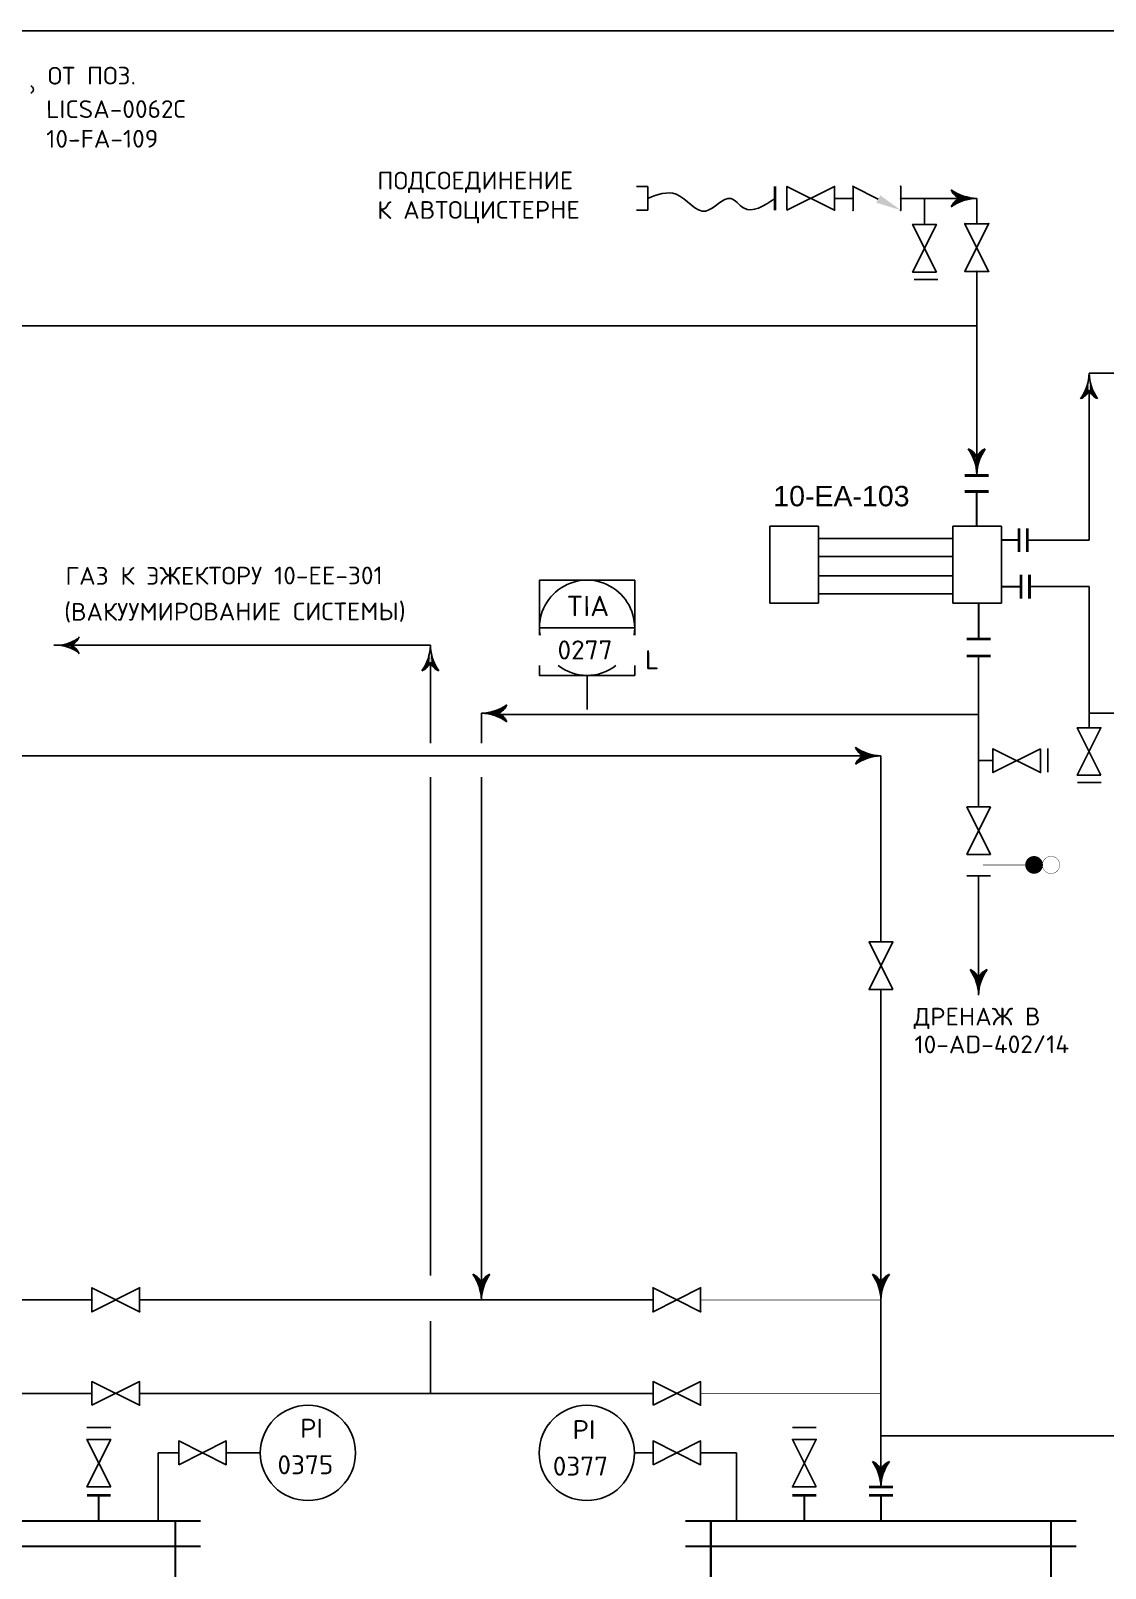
# Model space of a CAD drawing. Extents: x 273 to 369.6, y 155.2 to 188.3.
# Drawn here: x 286.49 to 294.39, y 172.97 to 184.26 of the extents above; entities that cross this region are included whole.
import ezdxf
from ezdxf.enums import TextEntityAlignment as Align

# ---------------------------------------------------------------- set-up
doc = ezdxf.new("R2010")
doc.units = 0
doc.linetypes.add('DASH', pattern=[0.15625, 0.09375, -0.0625])
doc.layers.get('0').update_dxf_attribs({"linetype": 'CONTINUOUS'})
for name, color, linetype in [('IN-ATTRIBS', 7, 'CONTINUOUS'), ('IN-DIM', 163, 'CONTINUOUS'), ('IN-EQUIPMENT', 7, 'CONTINUOUS'), ('IN-INST-TAP', 7, 'CONTINUOUS'), ('IN-MIN-PROC', 7, 'CONTINUOUS'), ('IN-TEXT', 51, 'CONTINUOUS')]:
    doc.layers.add(name, color=color, linetype=linetype)
doc.styles.add('HELV', font='HELV', dxfattribs={"height": 0.15})
doc.styles.add('S1', font='SIMPLEX.shx')
doc.styles.add('SIMPLEX', font='SIMPLEX')

# ---------------------------------------------------------------- blocks, each defined once
blk = doc.blocks.new('VALVTEXT')
at = {"layer": 'IN-ATTRIBS'}
for p in [(0, 0.0625), (0, 0), (0.25, 0.0625), (0.25, 0), (0, -0.0625), (0.25, -0.0625)]:
    blk.add_point(p, dxfattribs=at)
at = {"layer": 'IN-ATTRIBS', "style": 'S1', "flags": 1}
for tag, p in [('IDNUM', (0.125, 0.5625)), ('DWGNO', (0.125, 0.4375)), ('FILENO', (0.125, 0.3125))]:
    blk.add_attdef(tag, text='', height=0.1, dxfattribs=at).set_placement(p, align=Align.CENTER)
at = {"layer": 'IN-ATTRIBS', "style": 'S1'}
for tag, p in [('MODE', (0.125, 0.078125)), ('SIZE', (0.125, -0.1875))]:
    blk.add_attdef(tag, text='', height=0.1, dxfattribs=at).set_placement(p, align=Align.CENTER)

msp = doc.modelspace()

# ---------------------------------------------------------------- linework, layer by layer
at = {"color": 6}
msp.add_line((274.75, 184.265), (352.234, 184.265), dxfattribs=at)
at = {"color": 2}
for p, q in [((291.029, 183.121), (290.947, 183.121)), ((291.029, 182.946), (291.029, 183.121)), ((292.889, 182.946), (292.889, 183.121)), ((291.029, 182.946), (290.947, 182.946)), ((292.988, 182.437), (293.161, 182.437)), ((294.274, 179.143), (294.274, 179.248)), ((293.971, 178.816), (293.971, 178.989)), ((293.567, 178.901), (293.461, 178.901)), ((294.189, 178.739), (294.362, 178.739)), ((292.093, 174.001), (292.268, 174.001))]:
    msp.add_line(p, q, dxfattribs=at)
at = {"linetype": 'CONTINUOUS'}
msp.add_line((290.233, 179.877), (290.933, 179.877), dxfattribs=at)
at = {"color": 2, "const_width": 0.021}
for points in [[(291.965, 182.946), (291.965, 183.121)], [(292.656, 173.563), (292.831, 173.563)]]:
    msp.add_lwpolyline(points, dxfattribs=at)
at = {"color": 2}
for points in [[(292.052, 182.946), (292.402, 183.121), (292.402, 182.946), (292.052, 183.121)], [(293.151, 182.491), (292.976, 182.841), (293.151, 182.841), (292.976, 182.491)], [(293.535, 182.496), (293.36, 182.846), (293.535, 182.846), (293.36, 182.496)], [(294.361, 178.793), (294.186, 179.143), (294.361, 179.143), (294.186, 178.793)], [(293.917, 178.988), (293.567, 178.813), (293.567, 178.988), (293.917, 178.813)], [(292.831, 177.218), (292.656, 177.568), (292.831, 177.568), (292.656, 177.218)], [(286.943, 174.851), (287.293, 175.026), (287.293, 174.851), (286.943, 175.026)], [(291.068, 174.851), (291.418, 175.026), (291.418, 174.851), (291.068, 175.026)], [(286.943, 174.163), (287.293, 174.338), (287.293, 174.163), (286.943, 174.338)], [(291.068, 174.163), (291.418, 174.338), (291.418, 174.163), (291.068, 174.338)], [(287.081, 173.563), (286.906, 173.913), (287.081, 173.913), (286.906, 173.563)], [(287.581, 173.726), (287.931, 173.901), (287.931, 173.726), (287.581, 173.901)], [(291.068, 173.726), (291.418, 173.901), (291.418, 173.726), (291.068, 173.901)], [(292.268, 173.563), (292.093, 173.913), (292.268, 173.913), (292.093, 173.563)]]:
    msp.add_lwpolyline(points, close=True, dxfattribs=at)
msp.add_lwpolyline([(292.539, 182.946), (292.539, 183.121), (292.724, 183.028)], dxfattribs=at)
at = {"color": 6}
for points, const_width in [([(293.758, 180.609), (293.758, 180.434)], 0.021), ([(293.63, 180.522), (293.758, 180.522)], 0.015), ([(293.773, 180.267), (293.773, 180.092)], 0.021), ([(293.63, 180.18), (293.773, 180.18)], 0.015)]:
    msp.add_lwpolyline(points, dxfattribs=dict(at, const_width=const_width))
for points in [[(290.933, 179.824), (290.933, 180.227), (290.233, 180.227), (290.233, 179.824)], [(290.233, 179.599), (290.233, 179.527), (290.933, 179.527), (290.933, 179.599)]]:
    msp.add_lwpolyline(points)
for points in [[(292.743, 173.563, 0.150368), (292.681, 173.751, 0.150368)], [(292.743, 173.688, 0.206864), (292.681, 173.751, 0.206864)], [(292.743, 173.688, -0.206864), (292.806, 173.751, -0.206864)]]:
    msp.add_lwpolyline(points, format="xyb")
for centre in [(288.531, 173.813), (290.581, 173.813)]:
    msp.add_circle(centre, 0.35)
for centre, radius, start, end in [((286.484, 183.833), 0.0284, 288.4319, 71.5681), ((290.583, 179.877), 0.35, 351.1529, 188.8471), ((290.583, 179.877), 0.35, 232.6037, 307.3963), ((293.079, 173.555), 0.336, 144.4623, 178.6678)]:
    msp.add_arc(centre, radius, start, end)
at = {"color": 5}
msp.add_spline([(291.965, 183.033), (291.733, 182.963), (291.64, 183.032), (291.456, 182.94), (291.237, 183.063), (291.029, 183.033)], degree=3, dxfattribs=at)
at = {"color": 2}
msp.add_solid([(292.709, 183.001), (292.889, 182.946), (292.739, 183.055)], dxfattribs=at)
for points in [[(292.702, 173.717), (292.697, 173.743), (292.681, 173.751)], [(292.719, 173.68), (292.712, 173.732), (292.702, 173.717), (292.697, 173.743)], [(292.732, 173.642), (292.725, 173.719), (292.719, 173.68), (292.712, 173.732)], [(292.74, 173.603), (292.735, 173.704), (292.732, 173.642), (292.725, 173.719)], [(292.743, 173.563), (292.743, 173.688), (292.74, 173.603), (292.735, 173.704)], [(292.743, 173.563), (292.743, 173.688), (292.747, 173.603), (292.751, 173.704)], [(292.747, 173.603), (292.751, 173.704), (292.755, 173.642), (292.762, 173.719)], [(292.755, 173.642), (292.762, 173.719), (292.767, 173.68), (292.775, 173.732)], [(292.767, 173.68), (292.775, 173.732), (292.785, 173.717), (292.79, 173.743)], [(292.785, 173.717), (292.79, 173.743), (292.806, 173.751)]]:
    msp.add_solid(points)
at = {"layer": 'IN-DIM', "color": 6, "linetype": 'CONTINUOUS'}
for p, q in [((291.926, 180.624), (292.284, 180.624)), ((291.926, 180.059), (291.926, 180.624)), ((292.284, 180.624), (292.284, 180.059)), ((293.273, 180.624), (293.63, 180.624)), ((293.273, 180.059), (293.273, 180.624)), ((293.63, 180.624), (293.63, 180.059)), ((292.284, 180.534), (293.273, 180.534)), ((292.284, 180.401), (293.273, 180.401)), ((292.284, 180.259), (293.273, 180.259)), ((292.284, 180.126), (293.273, 180.126)), ((292.284, 180.059), (291.926, 180.059)), ((293.63, 180.059), (293.273, 180.059))]:
    msp.add_line(p, q, dxfattribs=at)
at = {"layer": 'IN-DIM', "color": 5, "linetype": 'CONTINUOUS'}
msp.add_line((293.461, 179.241), (293.461, 178.561), dxfattribs=at)
at = {"layer": 'IN-DIM', "color": 6, "linetype": 'CONTINUOUS', "const_width": 0.021}
msp.add_lwpolyline([(293.36, 180.879), (293.535, 180.879)], dxfattribs=at)
at = {"layer": 'IN-EQUIPMENT', "color": 2}
for p, q in [((293.549, 178.211), (293.374, 178.561)), ((293.549, 178.561), (293.374, 178.211)), ((293.374, 178.561), (293.549, 178.561)), ((293.374, 178.211), (293.549, 178.211)), ((293.374, 178.055), (293.549, 178.055)), ((286.906, 174.001), (287.081, 174.001))]:
    msp.add_line(p, q, dxfattribs=at)
for points, const_width in [([(293.36, 180.996), (293.535, 180.996)], 0.021), ([(293.82, 180.609), (293.82, 180.434)], 0.021), ([(293.835, 180.267), (293.835, 180.092)], 0.021), ([(293.549, 179.67), (293.374, 179.67)], 0.021), ([(293.807, 178.135), (293.494, 178.135)], 0.005)]:
    msp.add_lwpolyline(points, dxfattribs=dict(at, const_width=const_width))
at = {"layer": 'IN-EQUIPMENT', "color": 6}
for points, const_width in [([(293.448, 180.624), (293.448, 180.879)], 0.015), ([(293.461, 180.059), (293.461, 179.795)], 0.015), ([(293.549, 179.795), (293.374, 179.795)], 0.021), ([(286.906, 173.501), (287.081, 173.501)], 0.021), ([(286.993, 173.313), (286.993, 173.501)], 0.015), ([(292.093, 173.501), (292.268, 173.501)], 0.021), ([(292.181, 173.313), (292.181, 173.501)], 0.015), ([(292.656, 173.501), (292.831, 173.501)], 0.021), ([(292.743, 173.313), (292.743, 173.501)], 0.015), ([(284.868, 173.313), (287.743, 173.313)], 0.015), ([(291.306, 173.313), (294.181, 173.313)], 0.015), ([(293.993, 170.127), (293.993, 173.313)], 0.015), ([(284.868, 173.126), (287.743, 173.126)], 0.015), ([(291.306, 173.126), (294.181, 173.126)], 0.015)]:
    msp.add_lwpolyline(points, dxfattribs=dict(at, const_width=const_width))
at = {"layer": 'IN-EQUIPMENT', "color": 2}
for points, const_width in [([(293.869, 178.102, 1), (293.869, 178.167, 1)], 0.065), ([(293.994, 178.071, 1), (293.994, 178.198, 1)], 0.0025)]:
    msp.add_lwpolyline(points, format="xyb", close=True, dxfattribs=dict(at, const_width=const_width))
at = {"layer": 'IN-EQUIPMENT', "color": 6, "const_width": 0.015}
for points in [[(287.556, 168.813), (287.556, 173.313, 0.295132)], [(291.493, 173.313), (291.493, 168.813, 0.290573)]]:
    msp.add_lwpolyline(points, format="xyb", dxfattribs=at)
at = {"layer": 'IN-INST-TAP', "color": 7}
for p, q in [((290.583, 179.277), (290.583, 179.527)), ((287.431, 173.813), (287.431, 173.313)), ((287.431, 173.813), (287.581, 173.813)), ((287.931, 173.813), (288.181, 173.813)), ((291.068, 173.813), (290.931, 173.813)), ((291.681, 173.813), (291.418, 173.813)), ((291.681, 173.813), (291.681, 173.313))]:
    msp.add_line(p, q, dxfattribs=at)
at = {"layer": 'IN-MIN-PROC', "color": 5}
for p, q in [((292.539, 183.033), (292.402, 183.033)), ((293.323, 183.033), (292.889, 183.033)), ((293.063, 182.841), (293.063, 183.033)), ((293.448, 183.033), (293.448, 182.846)), ((293.448, 182.496), (293.448, 182.096)), ((294.274, 181.749), (295.395, 181.749)), ((294.274, 181.622), (294.274, 180.522)), ((293.823, 180.522), (294.274, 180.522)), ((293.841, 180.18), (294.274, 180.18)), ((294.274, 179.248), (294.274, 180.18)), ((289.431, 179.749), (286.662, 179.749)), ((289.431, 179.03), (289.431, 179.624)), ((294.274, 179.249), (296.6, 179.249)), ((292.618, 178.936), (286.306, 178.936)), ((292.743, 177.568), (292.743, 178.936)), ((289.431, 175.116), (289.431, 178.78)), ((293.461, 178.055), (293.461, 177.178)), ((292.743, 175.063), (292.743, 177.218)), ((289.431, 174.251), (289.431, 174.782)), ((286.306, 174.251), (286.943, 174.251)), ((287.293, 174.251), (291.068, 174.251)), ((292.743, 173.938), (295.565, 173.938))]:
    msp.add_line(p, q, dxfattribs=at)
at = {"layer": 'IN-MIN-PROC', "color": 3}
for p, q in [((293.448, 182.096), (286.151, 182.096)), ((293.448, 181.004), (293.448, 182.096)), ((293.461, 179.67), (293.461, 179.241)), ((289.806, 179.249), (289.806, 179.03)), ((289.947, 179.241), (293.461, 179.241)), ((289.806, 178.78), (289.806, 174.938)), ((286.943, 174.938), (286.306, 174.938)), ((291.068, 174.938), (287.293, 174.938)), ((292.743, 173.688), (292.743, 174.938))]:
    msp.add_line(p, q, dxfattribs=at)
at = {"layer": 'IN-MIN-PROC', "color": 5}
for points in [[(293.323, 183.033, -0.206864), (293.26, 183.096, -0.206864)], [(293.323, 183.033, 0.206864), (293.26, 182.971, 0.206864)], [(293.448, 183.033, 0.150368), (293.26, 182.971, 0.150368)], [(294.274, 181.749, 0.150368), (294.336, 181.561, 0.150368)], [(294.274, 181.624, -0.206864), (294.211, 181.561, -0.206864)], [(294.274, 181.624, 0.206864), (294.336, 181.561, 0.206864)], [(286.787, 179.749, 0.206864), (286.85, 179.811, 0.206864)], [(286.787, 179.749, -0.206864), (286.85, 179.686, -0.206864)], [(289.431, 179.749, 0.150368), (289.493, 179.561, 0.150368)], [(289.431, 179.624, -0.206864), (289.368, 179.561, -0.206864)], [(289.431, 179.624, 0.206864), (289.493, 179.561, 0.206864)], [(292.618, 178.936, -0.206864), (292.556, 178.999, -0.206864)], [(292.743, 178.936, 0.150368), (292.556, 178.874, 0.150368)], [(292.618, 178.936, 0.206864), (292.556, 178.874, 0.206864)], [(293.461, 177.303, 0.206864), (293.399, 177.365)], [(293.461, 177.178, 0.150368), (293.399, 177.365)], [(293.461, 177.303, -0.206864), (293.524, 177.365)], [(292.743, 174.938, 0.150368), (292.681, 175.126)], [(292.743, 175.063, 0.206864), (292.681, 175.126)], [(292.743, 175.063, -0.206864), (292.806, 175.126)]]:
    msp.add_lwpolyline(points, format="xyb", dxfattribs=at)
at = {"layer": 'IN-MIN-PROC', "color": 3}
for points in [[(293.448, 181.004, 0.150368), (293.385, 181.192, 0.150368)], [(293.448, 181.129, 0.206864), (293.385, 181.192, 0.206864)], [(293.448, 181.129, -0.206864), (293.51, 181.192, -0.206864)], [(289.806, 179.249, 0.150368), (289.993, 179.311, 0.150368)], [(289.931, 179.249, 0.206864), (289.993, 179.311, 0.206864)], [(289.931, 179.249, -0.206864), (289.993, 179.186, -0.206864)], [(289.806, 174.938, 0.150368), (289.743, 175.126, 0.150368)], [(289.806, 175.063, 0.206864), (289.743, 175.126, 0.206864)], [(289.806, 175.063, -0.206864), (289.868, 175.126, -0.206864)]]:
    msp.add_lwpolyline(points, format="xyb", dxfattribs=at)
at = {"layer": 'IN-MIN-PROC', "color": 3, "const_width": 0.005}
msp.add_lwpolyline([(292.743, 174.938), (291.418, 174.938)], dxfattribs=at)
at = {"layer": 'IN-MIN-PROC', "color": 5, "const_width": 0.005}
msp.add_lwpolyline([(291.418, 174.251), (292.743, 174.251)], dxfattribs=at)
at = {"layer": 'IN-MIN-PROC', "color": 5}
for centre, start, end in [((293.456, 183.369), 234.4623, 268.6678), ((293.938, 181.756), 324.4623, 358.6678), ((289.095, 179.756), 324.4623, 358.6678), ((292.751, 179.272), 234.4623, 268.6678), ((293.797, 177.17), 144.4623, 178.6678), ((293.079, 174.93), 144.4623, 178.6678)]:
    msp.add_arc(centre, 0.336, start, end, dxfattribs=at)
at = {"layer": 'IN-MIN-PROC', "color": 3}
for centre, start, end in [((293.784, 180.997), 144.4623, 178.6678), ((289.798, 178.913), 54.4623, 88.6678), ((290.142, 174.93), 144.4623, 178.6678)]:
    msp.add_arc(centre, 0.336, start, end, dxfattribs=at)
at = {"layer": 'IN-MIN-PROC', "color": 5}
for points in [[(293.294, 183.074), (293.268, 183.079), (293.26, 183.096)], [(293.331, 183.057), (293.279, 183.065), (293.294, 183.074), (293.268, 183.079)], [(293.369, 183.045), (293.292, 183.052), (293.331, 183.057), (293.279, 183.065)], [(293.408, 183.037), (293.307, 183.041), (293.369, 183.045), (293.292, 183.052)], [(293.294, 182.992), (293.268, 182.987), (293.26, 182.971)], [(293.331, 183.009), (293.279, 183.002), (293.294, 182.992), (293.268, 182.987)], [(293.369, 183.022), (293.292, 183.015), (293.331, 183.009), (293.279, 183.002)], [(293.408, 183.03), (293.307, 183.025), (293.369, 183.022), (293.292, 183.015)], [(293.448, 183.033), (293.323, 183.033), (293.408, 183.037), (293.307, 183.041)], [(293.448, 183.033), (293.323, 183.033), (293.408, 183.03), (293.307, 183.025)], [(294.271, 181.709), (294.266, 181.607), (294.263, 181.669), (294.255, 181.593)], [(294.274, 181.749), (294.274, 181.624), (294.271, 181.709), (294.266, 181.607)], [(294.274, 181.749), (294.274, 181.624), (294.277, 181.709), (294.282, 181.607)], [(294.277, 181.709), (294.282, 181.607), (294.285, 181.669), (294.293, 181.593)], [(294.233, 181.595), (294.228, 181.569), (294.211, 181.561)], [(294.25, 181.631), (294.242, 181.58), (294.233, 181.595), (294.228, 181.569)], [(294.263, 181.669), (294.255, 181.593), (294.25, 181.631), (294.242, 181.58)], [(294.285, 181.669), (294.293, 181.593), (294.298, 181.631), (294.305, 181.58)], [(294.298, 181.631), (294.305, 181.58), (294.315, 181.595), (294.32, 181.569)], [(294.315, 181.595), (294.32, 181.569), (294.336, 181.561)], [(286.742, 179.76), (286.818, 179.767), (286.78, 179.773), (286.831, 179.78)], [(286.78, 179.773), (286.831, 179.78), (286.816, 179.79), (286.842, 179.795)], [(286.816, 179.79), (286.842, 179.795), (286.85, 179.811)], [(286.662, 179.749), (286.787, 179.749), (286.702, 179.752), (286.804, 179.757)], [(286.662, 179.749), (286.787, 179.749), (286.702, 179.745), (286.804, 179.741)], [(286.702, 179.752), (286.804, 179.757), (286.742, 179.76), (286.818, 179.767)], [(286.702, 179.745), (286.804, 179.741), (286.742, 179.737), (286.818, 179.73)], [(286.742, 179.737), (286.818, 179.73), (286.78, 179.724), (286.831, 179.717)], [(286.78, 179.724), (286.831, 179.717), (286.816, 179.707), (286.842, 179.702)], [(286.816, 179.707), (286.842, 179.702), (286.85, 179.686)], [(289.419, 179.669), (289.412, 179.593), (289.407, 179.631), (289.399, 179.58)], [(289.428, 179.709), (289.423, 179.607), (289.419, 179.669), (289.412, 179.593)], [(289.431, 179.749), (289.431, 179.624), (289.428, 179.709), (289.423, 179.607)], [(289.431, 179.749), (289.431, 179.624), (289.434, 179.709), (289.439, 179.607)], [(289.434, 179.709), (289.439, 179.607), (289.442, 179.669), (289.449, 179.593)], [(289.442, 179.669), (289.449, 179.593), (289.455, 179.631), (289.462, 179.58)], [(289.39, 179.595), (289.385, 179.569), (289.368, 179.561)], [(289.407, 179.631), (289.399, 179.58), (289.39, 179.595), (289.385, 179.569)], [(289.455, 179.631), (289.462, 179.58), (289.472, 179.595), (289.477, 179.569)], [(289.472, 179.595), (289.477, 179.569), (289.493, 179.561)], [(292.59, 178.977), (292.564, 178.982), (292.556, 178.999)], [(292.626, 178.96), (292.574, 178.968), (292.59, 178.977), (292.564, 178.982)], [(292.59, 178.895), (292.564, 178.89), (292.556, 178.874)], [(292.626, 178.912), (292.574, 178.905), (292.59, 178.895), (292.564, 178.89)], [(292.664, 178.947), (292.587, 178.955), (292.626, 178.96), (292.574, 178.968)], [(292.664, 178.925), (292.587, 178.917), (292.626, 178.912), (292.574, 178.905)], [(292.703, 178.939), (292.602, 178.944), (292.664, 178.947), (292.587, 178.955)], [(292.703, 178.933), (292.602, 178.928), (292.664, 178.925), (292.587, 178.917)], [(292.743, 178.936), (292.618, 178.936), (292.703, 178.939), (292.602, 178.944)], [(292.743, 178.936), (292.618, 178.936), (292.703, 178.933), (292.602, 178.928)], [(293.42, 177.331), (293.415, 177.357), (293.399, 177.365)], [(293.437, 177.295), (293.43, 177.347), (293.42, 177.331), (293.415, 177.357)], [(293.45, 177.257), (293.443, 177.334), (293.437, 177.295), (293.43, 177.347)], [(293.458, 177.218), (293.453, 177.319), (293.45, 177.257), (293.443, 177.334)], [(293.461, 177.178), (293.461, 177.303), (293.458, 177.218), (293.453, 177.319)], [(293.461, 177.178), (293.461, 177.303), (293.465, 177.218), (293.469, 177.319)], [(293.465, 177.218), (293.469, 177.319), (293.473, 177.257), (293.48, 177.334)], [(293.473, 177.257), (293.48, 177.334), (293.485, 177.295), (293.493, 177.347)], [(293.485, 177.295), (293.493, 177.347), (293.503, 177.331), (293.508, 177.357)], [(293.503, 177.331), (293.508, 177.357), (293.524, 177.365)], [(292.702, 175.092), (292.697, 175.118), (292.681, 175.126)], [(292.719, 175.055), (292.712, 175.107), (292.702, 175.092), (292.697, 175.118)], [(292.732, 175.017), (292.725, 175.094), (292.719, 175.055), (292.712, 175.107)], [(292.74, 174.978), (292.735, 175.079), (292.732, 175.017), (292.725, 175.094)], [(292.743, 174.938), (292.743, 175.063), (292.74, 174.978), (292.735, 175.079)], [(292.743, 174.938), (292.743, 175.063), (292.747, 174.978), (292.751, 175.079)], [(292.747, 174.978), (292.751, 175.079), (292.755, 175.017), (292.762, 175.094)], [(292.755, 175.017), (292.762, 175.094), (292.767, 175.055), (292.775, 175.107)], [(292.767, 175.055), (292.775, 175.107), (292.785, 175.092), (292.79, 175.118)], [(292.785, 175.092), (292.79, 175.118), (292.806, 175.126)]]:
    msp.add_solid(points, dxfattribs=at)
at = {"layer": 'IN-MIN-PROC', "color": 3}
for points in [[(293.407, 181.158), (293.402, 181.184), (293.385, 181.192)], [(293.424, 181.122), (293.416, 181.173), (293.407, 181.158), (293.402, 181.184)], [(293.436, 181.084), (293.429, 181.16), (293.424, 181.122), (293.416, 181.173)], [(293.444, 181.044), (293.44, 181.146), (293.436, 181.084), (293.429, 181.16)], [(293.448, 181.004), (293.448, 181.129), (293.444, 181.044), (293.44, 181.146)], [(293.448, 181.004), (293.448, 181.129), (293.451, 181.044), (293.456, 181.146)], [(293.451, 181.044), (293.456, 181.146), (293.459, 181.084), (293.466, 181.16)], [(293.459, 181.084), (293.466, 181.16), (293.472, 181.122), (293.479, 181.173)], [(293.472, 181.122), (293.479, 181.173), (293.489, 181.158), (293.494, 181.184)], [(293.489, 181.158), (293.494, 181.184), (293.51, 181.192)], [(289.806, 179.249), (289.931, 179.249), (289.846, 179.252), (289.947, 179.257)], [(289.806, 179.249), (289.931, 179.249), (289.846, 179.245), (289.947, 179.241)], [(289.846, 179.252), (289.947, 179.257), (289.885, 179.26), (289.962, 179.267)], [(289.846, 179.245), (289.947, 179.241), (289.885, 179.237), (289.962, 179.23)], [(289.885, 179.26), (289.962, 179.267), (289.923, 179.273), (289.975, 179.28)], [(289.885, 179.237), (289.962, 179.23), (289.923, 179.224), (289.975, 179.217)], [(289.923, 179.273), (289.975, 179.28), (289.959, 179.29), (289.985, 179.295)], [(289.923, 179.224), (289.975, 179.217), (289.959, 179.207), (289.985, 179.202)], [(289.959, 179.29), (289.985, 179.295), (289.993, 179.311)], [(289.959, 179.207), (289.985, 179.202), (289.993, 179.186)], [(289.765, 175.092), (289.76, 175.118), (289.743, 175.126)], [(289.782, 175.055), (289.774, 175.107), (289.765, 175.092), (289.76, 175.118)], [(289.794, 175.017), (289.787, 175.094), (289.782, 175.055), (289.774, 175.107)], [(289.803, 174.978), (289.798, 175.079), (289.794, 175.017), (289.787, 175.094)], [(289.806, 174.938), (289.806, 175.063), (289.803, 174.978), (289.798, 175.079)], [(289.806, 174.938), (289.806, 175.063), (289.809, 174.978), (289.814, 175.079)], [(289.809, 174.978), (289.814, 175.079), (289.817, 175.017), (289.824, 175.094)], [(289.817, 175.017), (289.824, 175.094), (289.83, 175.055), (289.837, 175.107)], [(289.83, 175.055), (289.837, 175.107), (289.847, 175.092), (289.852, 175.118)], [(289.847, 175.092), (289.852, 175.118), (289.868, 175.126)]]:
    msp.add_solid(points, dxfattribs=at)

# ---------------------------------------------------------------- block references
at = {"color": 2, "xscale": 1.4, "yscale": 1.4, "zscale": 1.4}
msp.add_blockref('VALVTEXT', (292.539, 183.033), dxfattribs=at)
at = {"layer": 'IN-MIN-PROC', "color": 7, "xscale": 1.4, "yscale": 1.4, "zscale": 1.4, "rotation": 90}
msp.add_blockref('VALVTEXT', (293.448, 182.496), dxfattribs=at)
at = {"layer": 'IN-MIN-PROC', "color": 7, "xscale": 1.4, "yscale": 1.4, "zscale": 1.4}
for p in [(286.943, 174.938), (291.068, 174.938)]:
    msp.add_blockref('VALVTEXT', p, dxfattribs=at)

# ---------------------------------------------------------------- texts
at = {"layer": 'IN-DIM', "color": 1, "linetype": 'DASH', "style": 'SIMPLEX'}
for s, p in [('ОТ ПОЗ.', (286.618, 183.869)), ('LICSA-0062С', (286.607, 183.623)), ('10-FA-109', (286.607, 183.405)), ('ПОДСОЕДИНЕНИЕ', (289.041, 183.098)), ('К АВТОЦИСТЕРНЕ', (289.041, 182.882)), ('ГАЗ К ЭЖЕКТОРУ 10-ЕЕ-301', (286.748, 180.193)), ('(ВАКУУМИРОВАНИЕ СИСТЕМЫ)', (286.739, 179.929)), ('ДРЕНАЖ B', (292.984, 176.954)), ('10-AD-402/14', (292.99, 176.75))]:
    msp.add_text(s, height=0.13, rotation=0.1, dxfattribs=at).set_placement(p)
at = {"layer": 'IN-DIM', "color": 7, "linetype": 'DASH'}
for s, height, style, p in [('TIA', 0.15, 'SIMPLEX', (290.432, 179.962)), ('0277', 0.14, 'S1', (290.366, 179.644)), ('L', 0.14, 'S1', (291.009, 179.572)), ('PI', 0.14, 'S1', (288.474, 173.924)), ('PI', 0.14, 'S1', (290.477, 173.914)), ('0375', 0.14, 'S1', (288.307, 173.656)), ('0377', 0.14, 'S1', (290.331, 173.646))]:
    msp.add_text(s, height=height, rotation=0.1, dxfattribs=dict(at, style=style)).set_placement(p)
at = {"layer": 'IN-TEXT', "color": 4, "style": 'HELV'}
msp.add_text('10-ЕА-103', height=0.15, dxfattribs=at).set_placement((291.952, 180.77))

doc.saveas('drawing.dxf')
